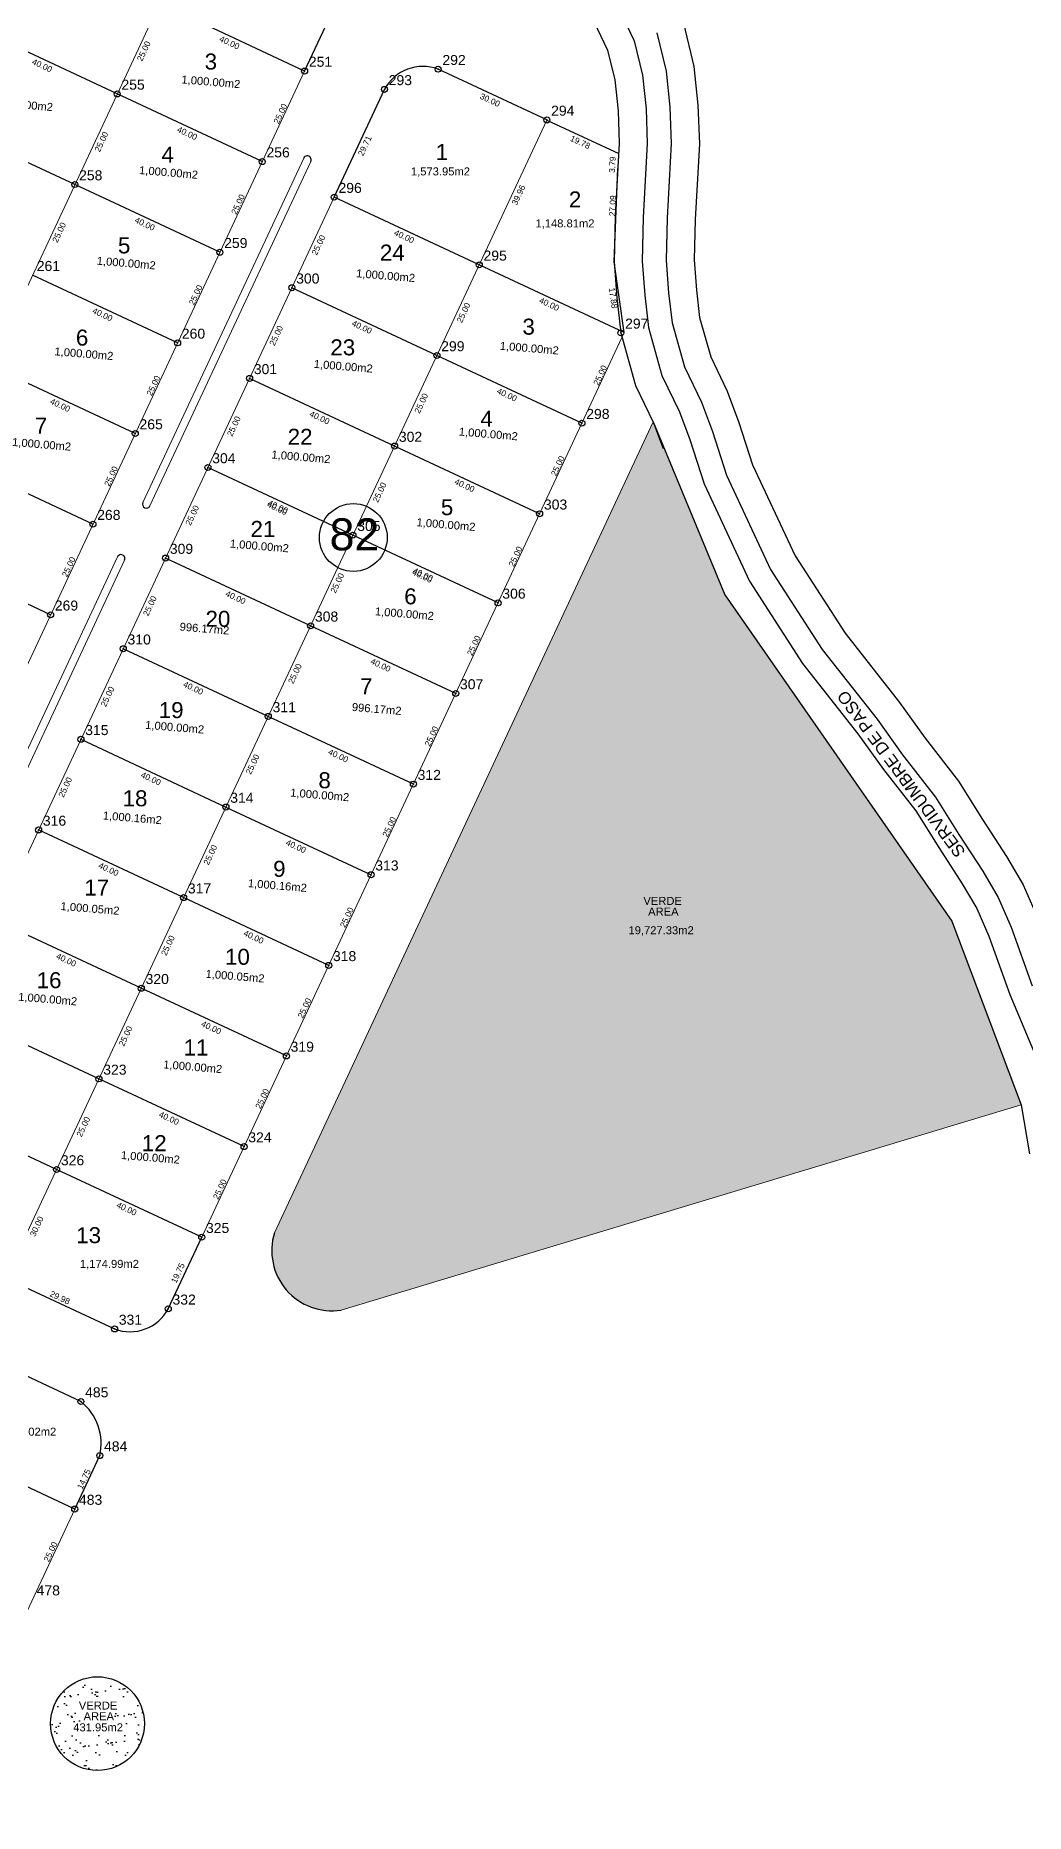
# Model space of a CAD drawing. Header units: metres. Extents: x 500111 to 502674, y 2669847 to 2673197.
# Drawn here: x 501126.9 to 501374.2, y 2671026.4 to 2671470.8 of the extents above; entities that cross this region are included whole.
import ezdxf
from ezdxf.enums import TextEntityAlignment as Align

# ---------------------------------------------------------------- set-up
doc = ezdxf.new("R2010")
doc.units = ezdxf.units.M
doc.header["$PDMODE"] = 32
doc.header["$PDSIZE"] = 1.5
for name, color, linetype in [('CVL_CURV_TX', 2, 'Continuous'), ('CVL_PUNTO', 2, 'Continuous'), ('CVL_PUNTO_NUM', 2, 'Continuous')]:
    doc.layers.add(name, color=color, linetype=linetype)
doc.layers.add('hatches', color=7, linetype='Continuous', lineweight=5)
doc.styles.add('ARIAL', font='arial.ttf')

msp = doc.modelspace()

# ---------------------------------------------------------------- hatches: boundary and pattern name
h = msp.add_hatch()
h.set_pattern_fill('AR-SAND', color=3, scale=0.05)
h.set_pattern_definition([(37.50000000000001, (0, 0), (-0.08000156479920228, 2.447066186646712), [0, -1.9304, 0, -2.159, 0, -2.06375]), (7.499999999999999, (0, 0), (2.247616415690013, 3.584125502841772), [0, -1.0414, 0, -1.7399, 0, -0.6667500000000001]), (327.5, (-1.562099999981001, 0), (3.95496185120729, 0.007185923392728811), [0, -0.635, 0, -2.286, 0, -2.9845]), (317.5, (-1.562099999981001, 0), (3.817782262361486, 1.114646616286082), [0, -0.3175, 0, -1.4986, 0, -1.7145])])
h.paths.add_polyline_path([(501147.2937856444, 2671068.891497843), (501155.9104295735, 2671068.891497843), (501155.9104295735, 2671071.891497843), (501147.2937856444, 2671071.891497843)], flags=24)
h.paths.add_polyline_path([(501146.1132231557, 2671071.568907077), (501156.7394168801, 2671071.568907077), (501156.7394168801, 2671074.568907077), (501146.1132231557, 2671074.568907077)], flags=24)
h.paths.add_polyline_path([(501145.0867850831, 2671060.721927188), (501158.5349433369, 2671060.721927188), (501158.5349433369, 2671063.785365114), (501145.0867850831, 2671063.785365114)], flags=24)
h.paths.add_polyline_path([(501160.1284776407, 2671063.824195501), (501161.8650238386, 2671058.070301595), (501164.0660792703, 2671058.734588164), (501162.3295330725, 2671064.48848207)], flags=24)
h.paths.add_polyline_path([(501145.265890088, 2671086.265057147), (501147.8091838005, 2671091.710655816), (501145.7260615312, 2671092.683550091), (501143.1827678188, 2671087.237951422)], flags=24)
h.paths.add_polyline_path([(501153.930328372, 2671076.053771567), (501158.5680241917, 2671077.453436152), (501157.9041849638, 2671079.653023429), (501153.266489144, 2671078.253358845)], flags=24)
h.paths.add_polyline_path([(501146.768685793, 2671089.901724983), (501148.5052319909, 2671084.147831077), (501150.7062874227, 2671084.812117646), (501148.9697412248, 2671090.566011552)], flags=24)
at = {"layer": 'CVL_CURV_TX'}
h = msp.add_hatch(dxfattribs=at)
h.set_pattern_fill('SWAMP', color=3, scale=0.1)
h.set_pattern_definition([(0, (0, 0), (1.27, 2.19970452362), [0.3175, -2.2225]), (90, (0.15875, 0), (-1.27, 2.19970452362), [0.15875, -4.24065904724]), (90, (0.1984375, 0), (-1.27, 2.19970452362), [0.127, -4.27240904724]), (90, (0.1190625, 0), (-1.27, 2.19970452362), [0.127, -4.27240904724]), (59.99999999999999, (0.238125, 0), (-1.269999998274467, 2.199704524616237), [0.1016, -2.4384]), (120, (0.079375, 0), (-2.539999998274467, 9.962377589545213e-10), [0.1016, -2.4384])])
h.paths.add_polyline_path([(501355.827786696, 2671249.382517838), (501299.1088505999, 2671330.985594293), (501281.2222848863, 2671374.178120863), (501186.5754257967, 2671171.524055625, 0.5538503829215772), (501203.2104737231, 2671152.188185202), (501373.1963664436, 2671203.490220351)])
h.paths.add_polyline_path([(501274.433717806, 2671245.155250757), (501291.9466782426, 2671245.155250757), (501291.9466782426, 2671248.760980634), (501274.433717806, 2671248.760980634)], flags=24)
h.paths.add_polyline_path([(501279.4416446903, 2671250.289709708), (501288.0582886194, 2671250.289709708), (501288.0582886194, 2671253.289709708), (501279.4416446903, 2671253.289709708)], flags=24)
h.paths.add_polyline_path([(501278.2610822016, 2671252.967118943), (501288.887275926, 2671252.967118943), (501288.887275926, 2671255.967118943), (501278.2610822016, 2671255.967118943)], flags=24)
h = msp.add_hatch(dxfattribs=at)
h.set_pattern_fill('AR-SAND', color=3, scale=0.1)
h.set_pattern_definition([(37.50000000000001, (0, 0), (-0.1600031295984046, 4.894132373293424), [0, -3.860800000000001, 0, -4.318000000000001, 0, -4.1275]), (7.499999999999999, (0, 0), (4.495232831380027, 7.168251005683543), [0, -2.0828, 0, -3.4798, 0, -1.3335]), (327.5, (-3.1242, 0), (7.90992370241458, 0.01437184678545762), [0, -1.27, 0, -4.572, 0, -5.969]), (317.5, (-3.1242, 0), (7.635564524722972, 2.229293232572163), [0, -0.635, 0, -2.9972, 0, -3.429])])
h.paths.add_polyline_path([(501154.082794813, 2671048.830363445, 1), (501130.6311709081, 2671048.830363445, 1)])
h.paths.add_polyline_path([(501138.3665570171, 2671049.183440635), (501146.9832009462, 2671049.183440635), (501146.9832009462, 2671052.183440635), (501138.3665570171, 2671052.183440635)], flags=24)
h.paths.add_polyline_path([(501137.1859945284, 2671051.860849869), (501147.8121882528, 2671051.860849869), (501147.8121882528, 2671054.860849869), (501137.1859945284, 2671054.860849869)], flags=24)

# ---------------------------------------------------------------- linework, layer by layer
for p, q in [((501194.1135077395, 2671461.884146044), (501204.6896715068, 2671484.536844779)), ((501201.5106305139, 2671430.362569164), (501214.0615919633, 2671457.295707878)), ((501160.0405838689, 2671152.51269022), (501168.3971526831, 2671170.412163164)), ((501136.6654352042, 2671102.469480151), (501142.926170551, 2671115.829356146))]:
    msp.add_line(p, q)
at = {"color": 6}
for p, q in [((501266.4307446632, 2671474.109551417), (501269.8341434404, 2671467.075458826)), ((501269.8341434404, 2671467.075458826), (501271.6094104138, 2671459.649686771)), ((501271.6094104138, 2671459.649686771), (501272.4354804095, 2671451.956245181)), ((501272.4354804095, 2671451.956245181), (501272.7299786357, 2671443.873904972)), ((501272.7299786357, 2671443.873904972), (501271.7240209724, 2671425.596549072)), ((501271.4332605047, 2671414.214444047), (501272.3786560147, 2671437.490685465)), ((501271.7240209724, 2671425.596549072), (501271.4332605047, 2671414.214444047)), ((501273.9976039091, 2671396.519621329), (501271.4332605047, 2671414.214444047)), ((501271.4332605047, 2671414.214444047), (501272.1192283143, 2671405.228590846)), ((501272.1192283143, 2671405.228590846), (501273.1210825302, 2671396.442926653)), ((501273.1210825302, 2671396.442926653), (501276.8260013088, 2671383.314354816)), ((501276.8260013088, 2671383.314354816), (501281.3162799295, 2671373.982782985)), ((501281.3162799295, 2671373.982782985), (501283.7351246371, 2671367.504936741)), ((501373.1963664436, 2671203.490220351), (501375.2560005802, 2671191.280589597))]:
    msp.add_line(p, q, dxfattribs=at)
at = {"color": 7, "lineweight": 18}
msp.add_line((501194.1135077395, 2671461.884146044, -0.3679787884580037), (501077.7491929569, 2671212.729534193, -1126.73048147585), dxfattribs=at)
at = {"color": 24}
msp.add_line((501329.1454782302, 2671321.353290995, 1170.415922595757), (501342.7687221169, 2671304.066437572, 1170.415922595757), dxfattribs=at)
msp.add_line((501329.1454782302, 2671321.353290995, 1170.415922595757), (501342.7687221169, 2671304.066437572, 1170.415922595757), dxfattribs=at)
at = {"color": 4}
for points in [[(501272.677723399, 2671477.270365425), (501276.4658430321, 2671469.441137649), (501278.5216231242, 2671460.842006032), (501279.4218441229, 2671452.457973554), (501279.7369935907, 2671443.808871492), (501278.7191062917, 2671425.314764722), (501278.4400781514, 2671414.391933214), (501279.0889684943, 2671405.891777254), (501280.0118247591, 2671397.798877995), (501283.3976003926, 2671385.801206445), (501287.7623839789, 2671376.730434895), (501290.3493373911, 2671369.802381022), (501293.9285495022, 2671358.676819922), (501305.2500551799, 2671334.379478288), (501318.5576565309, 2671313.785612701), (501332.3664833649, 2671296.263268728), (501338.7310622134, 2671287.343661839), (501346.8706498877, 2671276.955931369), (501352.5551497958, 2671267.844535233), (501358.447223568, 2671258.746392237), (501362.0712360088, 2671252.574155352), (501365.0985174384, 2671245.688536252), (501370.3343012243, 2671231.090232709), (501377.2980470887, 2671214.435547465)], [(501282.1501569679, 2671471.468862352), (501284.4463768759, 2671461.863993969), (501285.4101558772, 2671452.888026446), (501285.7430064093, 2671443.753128508), (501284.7148937083, 2671425.073235278), (501284.4459218486, 2671414.544066786), (501285.0630315057, 2671406.460222746), (501285.918175241, 2671398.961122004), (501289.0303996073, 2671387.932793555), (501293.2876160212, 2671379.085565104), (501296.0186626089, 2671371.771618978), (501299.5254504979, 2671360.871180078), (501310.51394482, 2671337.288521712), (501323.444343469, 2671317.278387299), (501337.1675166351, 2671299.864731272), (501343.5369377867, 2671290.938338161), (501351.7913501124, 2671280.404068631), (501357.6188502041, 2671271.063464765), (501363.5547764317, 2671261.897607764), (501367.4227639911, 2671255.309844649), (501370.6754825616, 2671247.911463747), (501375.9296987758, 2671233.261767291)]]:
    msp.add_lwpolyline(points, dxfattribs=at)
at = {"color": 6, "elevation": 1170.415922595757}
msp.add_lwpolyline([(501288.7818565597, 2671473.834541174), (501291.3585895862, 2671463.056313229), (501292.3965195906, 2671453.389754819), (501292.7500213643, 2671443.688095028), (501291.7099790276, 2671424.791450928), (501291.4527394953, 2671414.721555952), (501292.0327716857, 2671407.123409154), (501292.8089174699, 2671400.317073347), (501295.6019986912, 2671390.419645184), (501299.7337200705, 2671381.833217015), (501302.6328753629, 2671374.069063259), (501306.0551683261, 2671363.431266928), (501316.6551494001, 2671340.682405707), (501329.1454782302, 2671321.353290995), (501342.7687221169, 2671304.066437572), (501349.1437926223, 2671295.132127204), (501357.532167041, 2671284.426895437), (501363.5265006806, 2671274.818882553), (501369.5135881063, 2671265.574025879), (501373.6662133039, 2671258.501482162), (501377.1819418719, 2671250.504879158)], dxfattribs=at)
at = {"lineweight": 30}
msp.add_circle((501206.2732628587, 2671345.295251085, 2366.778464508978), 8.469498459717428, dxfattribs=at)
for centre, radius, start, end in [((501223.6468714694, 2671452.155039575), 10.8767666983899, 69.37305293722329, 151.7949558502586), ((501150.4553043624, 2671157.653358522), 10.8767666983899, 249.373052934102, 331.7949558502586), ((501129.8608801391, 2671118.840765834), 13.4078485170446, 347.0206118532909, 51.52615462103606)]:
    msp.add_arc(centre, radius, start, end)
at = {"layer": 'CVL_CURV_TX', "color": 7, "extrusion": (-0.001618789985491735, -0.01947403468700267, 0.9998090525155252)}
for p, q in [((501194.1135077395, 2671461.884146044), (501157.8500511852, 2671478.814943552)), ((501147.2738874179, 2671456.162244818, -0.3679787884580037), (501111.0304007211, 2671473.083718735, -0.3679787884580037)), ((501254.6415523287, 2671449.652595382), (501227.4785589876, 2671462.334539788)), ((501183.5173741148, 2671439.2407709, -0.3679787884580037), (501147.2738874179, 2671456.162244818, -0.3679787884580037)), ((501136.6977236507, 2671433.509546083, -0.3679787884580037), (501100.4542369538, 2671450.43102, -0.3679787884580037)), ((501254.661797469, 2671449.643143266), (501272.5871225436, 2671441.278336856)), ((501172.9412103475, 2671416.588072165, -0.3679787884580037), (501136.6977236507, 2671433.509546083, -0.3679787884580037)), ((501237.7541172117, 2671413.441095246), (501201.5106305139, 2671430.362569164)), ((501162.3650465803, 2671393.935373431, -0.3679787884580037), (501126.1215598834, 2671410.856847348, -0.3679787884580037)), ((501273.997603909, 2671396.519621329), (501237.7541172117, 2671413.441095246)), ((501227.1768780513, 2671390.793534244, 2361.556929017956), (501190.9333913544, 2671407.715008161, 2361.556929017956)), ((501263.4203647486, 2671373.872060327, 2366.965803221494), (501227.1768780513, 2671390.793534244, 2367.236713727885)), ((501151.788882813, 2671371.282674696, -0.3679787884580037), (501115.5453961162, 2671388.204148613, -0.3679787884580037)), ((501216.5996388908, 2671368.145973241, 2366.778464508978), (501180.356152194, 2671385.067447159, 2366.778464508978)), ((501252.8431255881, 2671351.224499325, 2372.187338712516), (501216.5996388908, 2671368.145973241, 2372.458249218907)), ((501141.2127190458, 2671348.629975961, -0.3679787884580037), (501104.9692323489, 2671365.551449879, -0.3679787884580037)), ((501206.1983594653, 2671345.875170179, 2366.778464508978), (501169.9548727684, 2671362.796644096, 2366.778464508978)), ((501242.4418461626, 2671328.953696262, 2372.187338712516), (501206.1983594653, 2671345.875170179, 2372.458249218907)), ((501130.6365552785, 2671325.977277226, -0.3679787884580037), (501094.3930685816, 2671342.898751144, -0.3679787884580037)), ((501195.6182674675, 2671323.228941118, 2372), (501159.3747807706, 2671340.150415035, 2372)), ((501231.8646070017, 2671306.306135259, 2372), (501195.6211203049, 2671323.227609176, 2372)), ((501185.0421037002, 2671300.576242383, 2372), (501148.7986170034, 2671317.497716301, 2372)), ((501221.2855903975, 2671283.654768466, 2377.408874203538), (501185.0421037002, 2671300.576242383, 2377.67978470993)), ((501138.2213778425, 2671294.850155298, 2377.492445997428), (501174.4648645398, 2671277.928681381, 2377.221535491022)), ((501174.4648645398, 2671277.928681381, 2377.221535491029), (501210.7083512367, 2671261.007207463, 2376.950624984631)), ((501163.8859509652, 2671255.27753519, 2376.763213729675), (501127.6424642684, 2671272.199009108, 2377.034124236088)), ((501200.1294376625, 2671238.356061273, 2376.492303223291), (501163.8859509652, 2671255.27753519, 2376.763213729675)), ((501153.3081443085, 2671232.628759087, 2376.304939924514), (501117.0646576107, 2671249.550233004, 2376.575850430905)), ((501189.5516310049, 2671215.70728517, 2376.034029418108), (501153.3081443076, 2671232.628759088, 2376.304939924528)), ((501142.7309051476, 2671209.981198084, 2375.846690705599), (501106.4874184508, 2671226.902672002, 2376.117601211998)), ((501178.974391844, 2671193.059724167, 2375.5757801992), (501142.7309051467, 2671209.981198085, 2375.846690705614)), ((501132.1536659858, 2671187.333637082), (501095.9101792903, 2671204.255110998)), ((501168.397152684, 2671170.412163164), (501132.1536659858, 2671187.333637082)), ((501138.2026712864, 2671129.337666438), (501110.9991876649, 2671142.038515075)), ((501136.6654352042, 2671102.469480151), (501064.1784618095, 2671136.312427986))]:
    msp.add_line(p, q, dxfattribs=at)
at = {"layer": 'CVL_CURV_TX', "color": 6}
for p, q in [((501281.2222848863, 2671374.178120863), (501299.1088505999, 2671330.985594293)), ((501299.1088505999, 2671330.985594293), (501355.827786696, 2671249.382517838)), ((501355.827786696, 2671249.382517838), (501373.1963664436, 2671203.490220351))]:
    msp.add_line(p, q, dxfattribs=at)
at = {"layer": 'CVL_CURV_TX', "color": 7, "extrusion": (0.001618789985491738, 0.01947403468700267, 0.9998090525155252)}
msp.add_line((501119.4606235032, 2671160.155802716), (501146.6236168443, 2671147.473858309), dxfattribs=at)
at = {"layer": 'CVL_CURV_TX', "color": 7}
msp.add_circle((501142.3569828605, 2671048.830363445), 11.72581195245463, dxfattribs=at)
for centre, radius, start, end in [((501194.7728413044, 2671439.692522978, 4.124324434832943), 0.9880267735813142, 334.6861179881545, 155.2555515682742), ((501154.5733626115, 2671353.619007657, 4.124324434832943), 0.9880470775541903, 155.4304667690664, 334.5009438969171), ((501148.2246010237, 2671340.025294573, 4.124324434832943), 0.9880267735813142, 334.6861179881545, 155.2555515682742), ((501200.9435853711, 2671167.061606962), 15.04518054486736, 162.7463029350933, 278.6658754404078)]:
    msp.add_arc(centre, radius, start, end, dxfattribs=at)
at = {"layer": 'CVL_PUNTO', "color": 2}
for p in [(501194.1135077395, 2671461.884146044), (501227.4785589885, 2671462.334539787), (501147.2738874179, 2671456.162244818, -0.3679787884580037), (501214.0615919633, 2671457.295707878), (501254.6415523287, 2671449.652595382), (501183.5173741148, 2671439.2407709, -0.3679787884580037), (501136.6977236507, 2671433.509546083, -0.3679787884580037), (501201.5106305141, 2671430.362569164), (501172.9412103475, 2671416.588072165), (501237.7541172117, 2671413.441095246), (501190.9333913544, 2671407.715008161, 2361.556929017956), (501273.1210825302, 2671396.442926653), (501162.3650465803, 2671393.935373431, -0.3679787884580037), (501227.1768780513, 2671390.793534244, 2361.556929017956), (501180.356152194, 2671385.067447159, 2366.778464508978), (501151.788882813, 2671371.282674696, -0.3679787884580037), (501263.4203647486, 2671373.872060327, 2366.965803221494), (501216.5996388908, 2671368.145973241, 2366.778464508978), (501169.9548727684, 2671362.796644096, 2366.778464508978), (501141.2127190458, 2671348.629975961, -0.3679787884580037), (501252.8431255881, 2671351.224499325, 2372.187338712516), (501206.1983594653, 2671345.875170179, 2366.778464508978), (501159.3747807706, 2671340.150415035, 2372), (501130.6365552785, 2671325.977277226, -0.3679787884580037), (501242.4418461626, 2671328.953696262, 2372.187338712516), (501195.6211203049, 2671323.227609176, 2372), (501148.7986170034, 2671317.497716301, 2372), (501231.8646070017, 2671306.306135259, 2372), (501185.0421037002, 2671300.576242383, 2372), (501138.2213778425, 2671294.850155298, 2377.492445997428), (501221.2855903975, 2671283.654768466, 2377.408874203539), (501174.4648645398, 2671277.928681381, 2377.221535491022), (501127.6424642684, 2671272.199009108, 2377.034124236088), (501210.7083512367, 2671261.007207463, 2376.950624984631), (501163.8859509652, 2671255.27753519, 2376.763213729675), (501200.1294376621, 2671238.356061273), (501153.3081443085, 2671232.628759087), (501189.5516310048, 2671215.70728517, 2376.034029418109), (501142.7309051467, 2671209.981198085, 2375.846690705614), (501178.9743918437, 2671193.059724167, 2375.575780199203), (501132.1536659867, 2671187.333637081), (501168.397152684, 2671170.412163164), (501160.0405838689, 2671152.51269022), (501146.6236168443, 2671147.473858309), (501138.2026712862, 2671129.337666439), (501142.9261705509, 2671115.829356146), (501136.6654352042, 2671102.469480151)]:
    msp.add_point(p, dxfattribs=at)
at = {"layer": 'hatches', "color": 7, "extrusion": (-0.001618789985491735, -0.01947403468700267, 0.9998090525155252)}
for p, q in [((501028.8144412235, 2671202.476979539), (501172.782933761, 2671510.736551593)), ((501119.4606235032, 2671160.155802716), (501254.661797469, 2671449.643143267)), ((501095.9101792892, 2671204.255110999), (501201.5106305139, 2671430.362569164)), ((501168.3971526831, 2671170.412163164, 2375.117530980304), (501273.9976039091, 2671396.519621329, 2379.692574009463)), ((501186.5754257967, 2671171.524055625), (501281.2222848865, 2671374.178120864)), ((501101.1323090993, 2671026.387373212), (501136.6654352042, 2671102.469480151, 2370.909606558439))]:
    msp.add_line(p, q, dxfattribs=at)
at = {"layer": 'hatches', "color": 7}
for p, q in [((501153.6747752035, 2671354.02983332, 4.124324434832943), (501193.8756055723, 2671440.106241756, 4.124324434832943)), ((501155.465167105, 2671353.19365869, 4.124324434832943), (501195.6659974733, 2671439.270067126, 4.124324434832943)), ((501107.0587307576, 2671254.217425352, 4.124324434832943), (501147.3273652916, 2671340.439013351, 4.124324434832943)), ((501108.8491211797, 2671253.381247553, 4.124324434832943), (501149.1177571926, 2671339.602838722, 4.124324434832943)), ((501373.1963664434, 2671203.490220351), (501203.2104737231, 2671152.188185202))]:
    msp.add_line(p, q, dxfattribs=at)

# ---------------------------------------------------------------- texts
at = {"color": 7, "style": 'ARIAL'}
for s, rotation, p in [('30.00', 334.9729210584764, (501240.4356084472, 2671454.629679582)), ('29.71', 65.0142731842081, (501209.1457307971, 2671443.195549809)), ('19.78', 334.984012829074, (501262.990153354, 2671444.101455296)), ('3.79', 86.84970651301818, (501271.0091655814, 2671438.477239545)), ('39.96', 64.9977447662608, (501247.5572714978, 2671430.912864412)), ('27.09', 87.55868781739663, (501271.0762934083, 2671428.188928327)), ('17.88', 278.245928652272, (501271.2309398358, 2671405.15189924)), ('40.00', 334.9729210601835, (501255.2412907347, 2671403.621196363)), ('30.00', 64.96570534059491, (501127.1662267418, 2671173.109978907)), ('19.75', 64.97395610154187, (501162.4461315477, 2671161.453835263)), ('29.98', 334.9729210586888, (501132.978479981, 2671155.308319259)), ('14.75', 64.89116567461191, (501138.9648223453, 2671109.948710055))]:
    msp.add_text(s, height=1.5, rotation=rotation, dxfattribs=at).set_placement(p, align=Align.MIDDLE)
at = {"color": 1, "style": 'ARIAL'}
for s, p in [('1,573.95m2', (501228.0530480776, 2671436.621314684)), ('1,148.81m2', (501259.1647518708, 2671423.629040492)), ('1,174.99m2', (501145.3351285768, 2671163.577630298)), ('969.02m2', (501125.8430826425, 2671121.813194375))]:
    msp.add_text(s, height=2, dxfattribs=at).set_placement(p, align=Align.MIDDLE)
at = {"layer": 'CVL_CURV_TX', "color": 7, "style": 'ARIAL'}
for s, height, rotation, p in [('25.00', 1.5, 64.9657053414891, (501153.9230395845, 2671466.854390269, 5.311805921460746)), ('25.00', 1.5, 64.96570533421122, (501188.0542535799, 2671451.222870314, 5.04089541508074)), ('25.00', 1.5, 64.9657053414891, (501143.3468758172, 2671444.201691534, 5.311805921460746)), ('25.00', 1.5, 64.96570533421122, (501177.4780898126, 2671428.570171579, 5.04089541508074)), ('25.00', 1.5, 64.9657053414891, (501132.77071205, 2671421.548992799, 5.311805921460746)), ('25.00', 1.5, 64.96570534092179, (501197.582585061, 2671418.407242555, 2361.827863618204)), ('25.00', 1.5, 64.96570533421122, (501166.9019260454, 2671405.917472844, 5.04089541508074)), ('25.00', 1.5, 64.96570534188889, (501233.8260717571, 2671401.485768639, 2361.556953111841)), ('25.00', 1.5, 64.96570534092179, (501187.0053459005, 2671395.759681552, 2367.049399109226)), ('25.00', 1.5, 64.96570534098556, (501267.9572857509, 2671385.854248683, -0.4582251250235458)), ('25.00', 1.5, 64.96570533421122, (501156.3257622781, 2671383.26477411, 5.04089541508074)), ('25.00', 1.5, 64.96570534188889, (501223.2488325967, 2671378.838207636, 2.409388571322779e-05)), ('25.00', 1.5, 64.96570534092179, (501176.4281067401, 2671373.11212055, 2372.270934600248)), ('25.00', 1.5, 64.96570533421122, (501145.7495985109, 2671360.612075375, 5.04089541508074)), ('25.00', 1.5, 64.96570534098556, (501257.3800465905, 2671363.206687681, 2366.50757809647)), ('25.00', 1.5, 64.96570534188889, (501212.8475531712, 2671356.567404574, 2366.778488602863)), ('25.00', 1.5, 64.96570534092179, (501166.0268273146, 2671350.841317487, 2372.270934600248)), ('25.00', 1.5, 64.96570533421122, (501135.1734347436, 2671337.95937664, 5.04089541508074)), ('25.00', 1.5, 64.96570534098556, (501246.80280743, 2671340.559126679, 2371.729113587493)), ('25.00', 1.5, 64.96570534188889, (501202.2703140107, 2671333.919843571, 2372.000024093886)), ('25.00', 1.5, 64.9657053360815, (501155.4477691696, 2671328.18986175, 2377.950695216288)), ('25.00', 1.5, 64.96570534098556, (501236.4015280045, 2671318.288323616, 2371.729113587493)), ('25.00', 1.5, 64.9657053414891, (501191.6912558668, 2671311.268387834, 2377.679784709919)), ('25.00', 1.5, 64.96570534092179, (501144.8705715495, 2671305.542389691, 2377.49247009127)), ('SERVIDUMBRE DE PASO', 3, 126.514274551726, (501343.1597423204, 2671286.178506609, 4741.713)), ('25.00', 1.5, 64.96570533421122, (501225.8224698622, 2671295.636867879, 2377.408874203539)), ('25.00', 1.5, 64.96570534188889, (501181.1140582457, 2671288.620915776, 2.409388571322779e-05)), ('25.00', 1.5, 64.96570534092179, (501134.2916579754, 2671282.891243501, 2377.03414832993)), ('25.00', 1.5, 64.96570534098556, (501215.2452722394, 2671272.989395821, 2376.950649078515)), ('25.00', 1.5, 64.96570534188889, (501170.5351446711, 2671265.969769585, 2376.763237823561)), ('25.00', 1.5, 64.96570534098556, (501204.6663586656, 2671250.338249631, 2376.492327317173)), ('25.00', 1.5, 64.9657053414891, (501159.9572964742, 2671243.320904538, 2376.304939924488)), ('25.00', 1.5, 64.96570533421122, (501194.0885104696, 2671227.689384583, 2376.034029418108)), ('25.00', 1.5, 64.96570534188889, (501149.3806663502, 2671220.674647579, 2375.846739385739)), ('25.00', 1.5, 64.96570534098556, (501183.5118803447, 2671205.043127624, 2375.575828879351)), ('25.00', 1.5, 64.9657053414891, (501138.8028181533, 2671198.025782531, 2375.388441486666)), ('25.00', 1.5, 64.96570533421122, (501172.9340321487, 2671182.394262576, 2375.117530980286)), ('25.00', 1.5, 64.96570534098556, (501130.624466299, 2671091.802714163, -0.541821012757282))]:
    msp.add_text(s, height=height, rotation=rotation, dxfattribs=at).set_placement(p, align=Align.MIDDLE)
at = {"layer": 'CVL_CURV_TX', "color": 7, "extrusion": (-0.001618789985491735, -0.01947403468700267, 0.9998090525155252), "style": 'ARIAL'}
for p in [(278148.6601639768, 2703287.813434701, -52835.65006511184), (278102.4762123586, 2703278.230501396, -52835.19180508294), (278139.996897859, 2703264.366946309, -52835.19180508293), (278131.3336317413, 2703240.920457917, -52834.73354505402), (278196.1829661963, 2703289.318133881, -50473.03251454901), (278122.6703656235, 2703217.473969524, -52834.27528502511), (278187.5182027728, 2703265.978710587, -50467.35381437969), (278187.5182027722, 2703265.867720776, -50473.03251454901), (278114.0070995059, 2703194.027481133, -52833.81702499621), (278225.0388882733, 2703252.1151555, -50467.35381437966), (278225.0388882728, 2703252.00416569, -50473.03251454899), (278178.8534393493, 2703242.639287292, -50461.67511421037), (278178.8534393486, 2703242.528297482, -50467.35381437969), (278216.3741248497, 2703228.775732206, -50461.67511421035), (278216.3741248492, 2703228.664742396, -50467.35381437968), (278170.1886759251, 2703219.188874187, -50461.67511421036), (278170.3328202956, 2703219.587793902, -50461.22457433204), (278207.7093614258, 2703205.325319102, -50461.67511421035), (278207.8535057961, 2703205.724238816, -50461.22457433203), (278161.6680568715, 2703196.137380798, -50461.22457433205), (278199.188742372, 2703182.273825712, -50461.22457433202), (278153.0018373845, 2703172.802973043, -50455.08763545395), (278190.522522885, 2703158.939417957, -50455.08763545394), (278144.3370739604, 2703149.352559938, -50455.08763545395), (278181.857759461, 2703135.489004852, -50455.08763545395), (278135.6709388752, 2703125.898434552, -50455.08763545396), (278173.1916243752, 2703112.034879467, -50455.08763545396), (278127.0057105641, 2703102.446763272, -50455.08763545394), (278164.5263960641, 2703088.583208185, -50455.08763545397), (278155.8616326401, 2703065.132795081, -50455.08763545397), (278147.1968692162, 2703041.682381974, -50455.08763545396)]:
    msp.add_text('40.00', height=1.5, rotation=339.7211830509158, dxfattribs=at).set_placement(p, align=Align.MIDDLE)
at = {"layer": 'CVL_CURV_TX', "color": 4, "style": 'ARIAL'}
for s, p in [('3', (501170.6827730871, 2671464.259264169, 7.68658355959542)), ('4', (501159.8939206859, 2671440.994021637, 7.68658355959542)), ('1', (501228.3928193472, 2671441.639578215, 2375.65935199309)), ('2', (501261.6901696587, 2671429.822658728, 2375.65935199309)), ('5', (501149.0215605423, 2671418.27648121, 7.68658355959542)), ('24', (501216.0221009389, 2671416.531827983, 2375.65935199309)), ('6', (501138.5051681655, 2671395.254096563, 7.68658355959542)), ('3', (501250.0980304829, 2671397.994094439, 2375.65935199309)), ('23', (501203.6437890239, 2671392.822974735, 2375.65935199309)), ('7', (501128.2500903366, 2671373.253657519, 7.68658355959542)), ('4', (501239.5816381061, 2671374.971709793, 2375.65935199309)), ('22', (501192.9846824675, 2671370.488548285, 2375.65935199309)), ('5', (501229.7051106541, 2671352.844811422, 2375.65935199309)), ('21', (501183.7009485312, 2671347.466908436, 2375.65935199309)), ('6', (501220.5475497604, 2671330.590540747, 2375.65935199309)), ('20', (501172.4497255207, 2671324.970680839, 2375.65935199309)), ('7', (501209.5168509377, 2671308.128291512, 2375.65935199309)), ('19', (501160.7644747436, 2671302.153061316, 2375.65935199309)), ('8', (501199.1105279526, 2671284.626119437, 2375.65935199309)), ('18', (501151.7307119685, 2671280.116355462, 2375.65935199309)), ('9', (501187.8051608428, 2671262.485184045, 2375.65935199309)), ('17', (501142.1628621311, 2671257.806669487, 2375.65935199309)), ('10', (501177.3244964884, 2671240.490871556, 2375.65935199309)), ('16', (501130.2562017779, 2671234.647092028, 2375.65935199309)), ('11', (501166.9657553128, 2671217.825923409, 2375.65935199309)), ('12', (501156.5318707103, 2671193.945322371, 2375.65935199309)), ('13', (501140.1382811354, 2671170.919447991, 2375.65935199309))]:
    msp.add_text(s, height=4, dxfattribs=at).set_placement(p, align=Align.MIDDLE)
at = {"layer": 'CVL_CURV_TX', "color": 1, "extrusion": (-0.001618789985491735, -0.01947403468700267, 0.9998090525155252), "style": 'ARIAL'}
for s, p in [('1,000.00m2', (278144.8476655803, 2703277.495253856, -52835.65006511185)), ('1,000.00m2', (278098.663713963, 2703267.912320551, -52835.19180508296)), ('1,000.00m2', (278136.1843994627, 2703254.048765464, -52835.19180508295)), ('1,000.00m2', (278127.5211333449, 2703230.602277072, -52834.73354505404)), ('1,000.00m2', (278192.370467801, 2703278.999953035, -50473.03251454901)), ('1,000.00m2', (278118.8578672272, 2703207.15578868, -52834.27528502513)), ('1,000.00m2', (278229.6496680029, 2703264.012717308, -50467.7880195664)), ('1,000.00m2', (278183.7057043773, 2703255.660529742, -50467.35381437969)), ('1,000.00m2', (278221.2263898768, 2703241.796974656, -50467.35381437969)), ('1,000.00m2', (278110.1946011093, 2703183.709300288, -52833.81702499623)), ('1,000.00m2', (278175.0409409538, 2703232.321106447, -50461.67511421037)), ('1,000.00m2', (278212.5616264532, 2703218.457551361, -50461.67511421035)), ('1,000.00m2', (278166.5203219, 2703209.269613057, -50461.22457433203)), ('1,000.00m2', (278204.0410073996, 2703195.406057972, -50461.22457433203)), ('996.17m2', (278154.5696798937, 2703187.844435424, -50455.08763545394)), ('996.17m2', (278199.1122703651, 2703171.388238634, -50455.08763545396)), ('1,000.00m2', (278149.1893389891, 2703162.484792197, -50455.08763545395)), ('1,000.00m2', (278186.7100244885, 2703148.621237113, -50455.08763545395)), ('1,000.16m2', (278140.5238897338, 2703139.032522953, -50455.08763545395)), ('1,000.16m2', (278178.0445752339, 2703125.168967867, -50455.08763545397)), ('1,000.05m2', (278131.8582080357, 2703115.579624618, -50455.08763545394)), ('1,000.05m2', (278169.3788935352, 2703101.716069532, -50455.08763545394)), ('1,000.00m2', (278123.1932121677, 2703092.128582426, -50455.08763545397)), ('1,000.00m2', (278160.7138976678, 2703078.265027339, -50455.08763545395)), ('1,000.00m2', (278152.0491342434, 2703054.814614233, -50455.08763545394))]:
    msp.add_text(s, height=2, dxfattribs=at).set_placement(p, align=Align.MIDDLE)
at = {"layer": 'CVL_CURV_TX', "color": 6, "style": 'ARIAL'}
msp.add_text('82', height=8, dxfattribs=at).set_placement((501206.5640463916, 2671346.086400961, 2366.778464508978), align=Align.MIDDLE)
at = {"layer": 'CVL_CURV_TX', "color": 7, "style": 'ARIAL'}
for s, p in [('VERDE', (501283.5741790638, 2671254.467118943, 7109.437468800376)), ('AREA', (501283.7499666549, 2671251.789709708, 2379.437468800376)), ('VERDE', (501142.4990913906, 2671053.360849869, 4730)), ('AREA', (501142.6748789817, 2671050.683440635))]:
    msp.add_text(s, height=2, dxfattribs=at).set_placement(p, align=Align.MIDDLE)
at = {"layer": 'CVL_CURV_TX', "color": 1, "style": 'ARIAL'}
for s, p in [('19,727.33m2', (501283.1901980243, 2671246.958115695)), ('431.95m2', (501142.509945688, 2671047.913217581))]:
    msp.add_text(s, height=2, dxfattribs=at).set_placement(p, align=Align.MIDDLE)
at = {"layer": 'CVL_PUNTO_NUM', "color": 7, "style": 'ARIAL'}
for s, p in [('251', (501195.1741679113, 2671462.944806216)), ('292', (501228.5392191603, 2671463.395199959)), ('255', (501148.3345475897, 2671457.222904989, -0.3679787884580037)), ('293', (501215.1222521351, 2671458.35636805)), ('294', (501255.7022125004, 2671450.713255554)), ('256', (501184.5780342866, 2671440.301431072, -0.3679787884580037)), ('258', (501137.7583838225, 2671434.570206255, -0.3679787884580037)), ('296', (501202.5712906859, 2671431.423229336)), ('259', (501174.0018705193, 2671417.648732337)), ('295', (501238.8147773835, 2671414.501755418)), ('261', (501127.1822200552, 2671411.91750752, -0.3679787884580037)), ('300', (501191.9940515262, 2671408.775668333, 2361.556929017956)), ('260', (501163.4257067521, 2671394.996033602, -0.3679787884580037)), ('297', (501274.181742702, 2671397.503586825)), ('299', (501228.237538223, 2671391.854194416, 2361.556929017956)), ('301', (501181.4168123658, 2671386.128107331, 2366.778464508978)), ('298', (501264.4810249204, 2671374.932720499, 2366.965803221494)), ('265', (501152.8495429848, 2671372.343334868, -0.3679787884580037)), ('302', (501217.6602990626, 2671369.206633413, 2366.778464508978)), ('304', (501171.0155329402, 2671363.857304268, 2366.778464508978)), ('303', (501253.9037857599, 2671352.285159497, 2372.187338712516)), ('268', (501142.2733792175, 2671349.690636133, -0.3679787884580037)), ('305', (501207.2590196371, 2671346.93583035, 2366.778464508978)), ('309', (501160.4354409424, 2671341.211075207, 2372)), ('306', (501243.5025063344, 2671330.014356434, 2372.187338712516)), ('269', (501131.6972154503, 2671327.037937398, -0.3679787884580037)), ('308', (501196.6817804766, 2671324.288269348, 2372)), ('310', (501149.8592771752, 2671318.558376472, 2372)), ('307', (501232.9252671735, 2671307.36679543, 2372)), ('311', (501186.102763872, 2671301.636902555, 2372)), ('315', (501139.2820380143, 2671295.91081547, 2377.492445997428)), ('312', (501222.3462505693, 2671284.715428638, 2377.408874203539)), ('314', (501175.5255247116, 2671278.989341552, 2377.221535491022)), ('316', (501128.7031244402, 2671273.25966928, 2377.034124236088)), ('313', (501211.7690114084, 2671262.067867635, 2376.950624984631)), ('317', (501164.946611137, 2671256.338195362, 2376.763213729675)), ('318', (501201.1900978339, 2671239.416721445)), ('320', (501154.3688044803, 2671233.689419258)), ('319', (501190.6122911766, 2671216.767945342, 2376.034029418109)), ('323', (501143.7915653185, 2671211.041858257, 2375.846690705614)), ('324', (501180.0350520154, 2671194.120384338, 2375.575780199203)), ('326', (501133.2143261585, 2671188.394297253)), ('325', (501169.4578128558, 2671171.472823335)), ('332', (501161.1012440406, 2671153.573350391)), ('331', (501147.6842770161, 2671148.534518481)), ('485', (501139.263331458, 2671130.398326611)), ('484', (501143.9868307227, 2671116.890016317)), ('483', (501137.726095376, 2671103.530140323)), ('478', (501127.1487616001, 2671080.882376743))]:
    msp.add_text(s, height=2.5, dxfattribs=at).set_placement(p)

doc.saveas('drawing.dxf')
